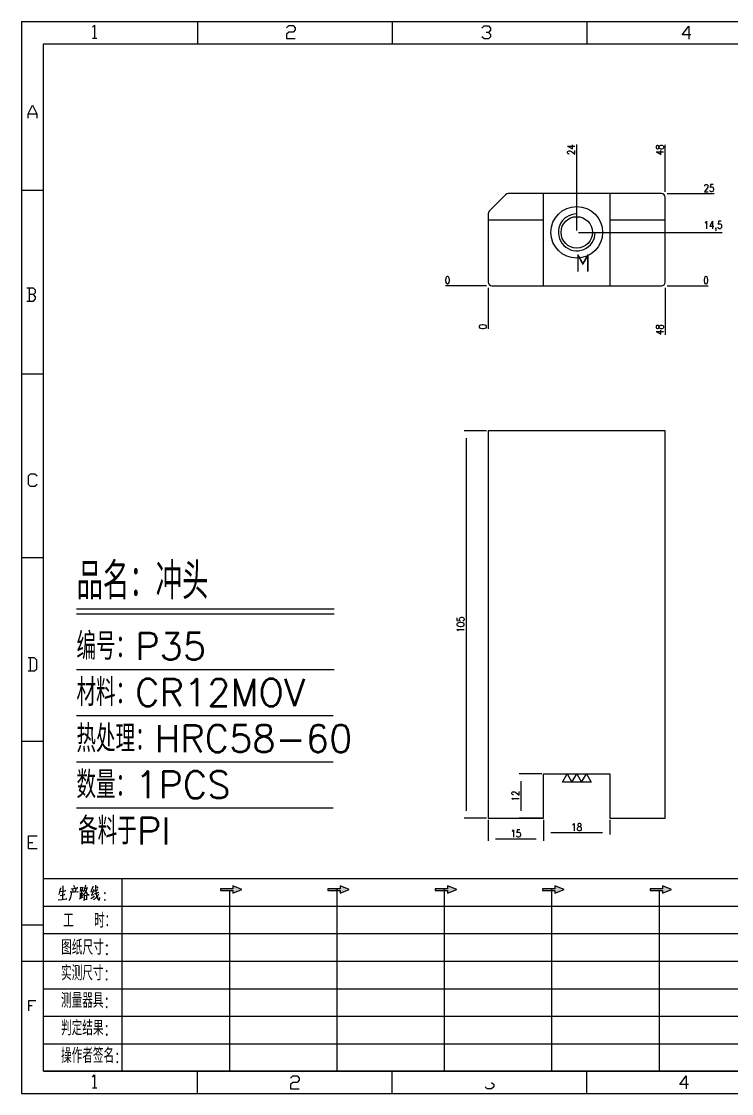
# Model space of a CAD drawing. Header units: millimetres. Extents: x 88508 to 142116, y -5268 to 20283.
# Drawn here: x 99278 to 99470.6, y 9218.8 to 9509.5 of the extents above; entities that cross this region are included whole.
import ezdxf
from ezdxf.enums import TextEntityAlignment as Align

# ---------------------------------------------------------------- set-up
doc = ezdxf.new("R2010")
doc.units = ezdxf.units.MM
doc.linetypes.add('DASHED', pattern=[0])
for name, color, linetype in [('DIM', 4, 'Continuous'), ('PUNCH', 2, 'Continuous'), ('TEXT', 4, 'Continuous')]:
    doc.layers.add(name, color=color, linetype=linetype)
doc.styles.add('chinesef_fs', font='simplex.shx', dxfattribs={"bigfont": 'gbcbig.shx'})
doc.styles.add('gbenor', font='gbenor.shx', dxfattribs={"bigfont": 'gbcbig.shx'})
doc.styles.add('GBENOR_', font='gbenor.shx', dxfattribs={"bigfont": 'gbcbig'})
doc.styles.get("Standard").update_dxf_attribs({"font": 'txt.shx', "width": 0.85, "bigfont": 'ctxt.shx'})
doc.styles.add('TXT', font='txt.shx', dxfattribs={"width": 0.8, "bigfont": 'ctxt.shx'})
doc.dimstyles.new('T-2-WX', dxfattribs={"dimtxt": 2, "dimasz": 2, "dimexe": 0.5, "dimexo": 0.5, "dimgap": 0.5, "dimtad": 1, "dimtxsty": 'Standard', "dimblk": 'OPEN30', "dimcen": 0, "dimazin": 3, "dimtfac": 1, "dimtmove": 0, "dimatfit": 3, "dimldrblk": 'OPEN30', "dimlwd": -1, "dimlwe": -1})

# ---------------------------------------------------------------- blocks, each defined once
blk = doc.blocks.new('U40')
for points in [[(351.8, 337.7), (351.8, 333.2), (367, 339.3), (351.8, 345.3), (351.8, 340.8), (331.2, 340.8), (331.2, 337.7)], [(545.7, 339.3), (530.6, 345.3), (530.6, 340.8), (509.9, 340.8), (509.9, 337.7), (530.6, 337.7), (530.6, 333.2)], [(724.5, 339.3), (709.3, 345.3), (709.3, 340.8), (688.7, 340.8), (688.7, 337.7), (709.3, 337.7), (709.3, 333.2)], [(903.3, 339.3), (888.1, 345.3), (888.1, 340.8), (867.5, 340.8), (867.5, 337.7), (888.1, 337.7), (888.1, 333.2)], [(1082.1, 339.3), (1066.9, 345.3), (1066.9, 340.8), (1046.3, 340.8), (1046.3, 337.7), (1066.9, 337.7), (1066.9, 333.2)]]:
    blk.add_hatch(color=3).paths.add_polyline_path(points)
at = {"color": 254, "lineweight": 18}
for p, q in [((0, 1783.5), (0, 0)), ((0, 1783.5), (2530.2, 1783.5)), ((941.1, 1783.5), (941.1, 1746.5)), ((37, 37), (37, 1746.5)), ((37, 1746.5), (2493.2, 1746.5)), ((0, 1502.7), (37, 1502.7)), ((0, 1197.2), (37, 1197.2)), ((0, 891.7), (37, 891.7)), ((0, 586.3), (37, 586.3)), ((0, 280.8), (37, 280.8)), ((37, 37), (2493.2, 37)), ((941.1, 0), (941.1, 37)), ((0, 0), (2530.2, 0))]:
    blk.add_line(p, q, dxfattribs=at)
at = {"color": 254, "linetype": 'Continuous', "lineweight": 18}
for p, q in [((293.1, 1783.5), (293.1, 1746.5)), ((617.1, 1783.5), (617.1, 1746.5)), ((293.1, 0), (293.1, 37)), ((617.1, 0), (617.1, 37))]:
    blk.add_line(p, q, dxfattribs=at)
for p, q in [((38, 357.6), (1598.2, 357.6)), ((38, 311.8), (1598.2, 311.8)), ((37.1, 266), (1598.2, 266)), ((0.1, 220.2), (1598.2, 220.2)), ((37.1, 174.4), (1598.2, 174.4)), ((37.1, 128.6), (1598.2, 128.6)), ((37.1, 82.8), (1598.2, 82.8))]:
    blk.add_line(p, q)
at = {"color": 254}
for p, q in [((167.8, 37), (167.8, 357.6)), ((525.5, 37), (525.5, 340.8)), ((704.3, 37), (704.3, 340.8)), ((883.1, 37), (883.1, 340.8)), ((346.7, 37), (346.7, 337.9)), ((1061.9, 37), (1061.9, 337.7)), ((1598.2, 37), (38, 37))]:
    blk.add_line(p, q, dxfattribs=at)
at = {"color": 92, "lineweight": 18}
for points in [[(118.3, 1773.7), (121.9, 1777.3), (121.9, 1755.8)], [(441.4, 1773.1), (445, 1776.7), (452.2, 1776.7), (455.8, 1773.1), (455.8, 1769.5), (452.2, 1765.9), (445, 1765.9), (441.4, 1762.3), (441.4, 1755.1), (455.8, 1755.1)], [(766.4, 1772.4), (770, 1776), (777.2, 1776), (780.8, 1772.4), (780.8, 1768.8), (777.2, 1765.2), (773.6, 1765.2)], [(1114.4, 1761.4), (1100, 1761.4), (1110.8, 1775.8), (1110.8, 1754.2)], [(118.3, 1755.8), (125.5, 1755.8)], [(777.2, 1765.2), (780.8, 1761.6), (780.8, 1758), (777.2, 1754.4), (770, 1754.4), (766.4, 1758)], [(11.1, 1622.8), (11.1, 1630), (18.3, 1644.4), (25.5, 1630), (25.5, 1622.8)], [(11.1, 1630), (25.5, 1630)], [(20, 1329), (23.6, 1332.6), (23.6, 1336.2), (20, 1339.8), (9.2, 1339.8)], [(12.8, 1339.8), (12.8, 1318.2)], [(9.2, 1318.2), (20, 1318.2), (23.6, 1321.8), (23.6, 1325.4), (20, 1329), (12.8, 1329)], [(26.1, 1013.2), (22.5, 1009.6), (15.3, 1009.6), (11.7, 1013.2), (11.7, 1027.6), (15.3, 1031.2), (22.5, 1031.2), (26.1, 1027.6)], [(11, 703.2), (21.8, 703.2), (25.4, 706.8), (25.4, 721.2), (21.8, 724.8), (11, 724.8)], [(14.6, 724.8), (14.6, 703.2)], [(26.1, 407), (11.7, 407), (11.7, 428.6), (26.1, 428.6)], [(11.7, 417.8), (18.9, 417.8)], [(12.3, 137.7), (12.3, 155), (23.8, 155)], [(12.3, 146.4), (18.1, 146.4)], [(118.3, 27.4), (121.9, 31), (121.9, 9.4)], [(447.9, 25.7), (451.5, 29.3), (458.7, 29.3), (462.3, 25.7), (462.3, 22.1), (458.7, 18.5), (451.5, 18.5), (447.9, 14.9), (447.9, 7.7), (462.3, 7.7)], [(782.7, 18.5), (786.3, 14.9), (786.3, 11.3), (782.7, 7.7), (775.5, 7.7), (771.9, 11.3)], [(1110.3, 14.9), (1095.9, 14.9), (1106.7, 29.3), (1106.7, 7.7)], [(118.3, 9.4), (125.5, 9.4)]]:
    blk.add_lwpolyline(points, dxfattribs=at)
at = {"color": 92, "lineweight": 0}
for points in [[(65, 342.2), (64.8, 341), (64.1, 337.9), (63.6, 335.7), (62.8, 333.5), (62.1, 331.4)], [(68.4, 345.9), (68.7, 344.4), (68.1, 322.9)], [(82.6, 340.8), (93.7, 342.2), (93.3, 342.4), (92.4, 342)], [(86.1, 336.1), (86, 337.5), (85.3, 339.8)], [(86.7, 346.7), (87.9, 344.6), (88.3, 343)], [(90.3, 341), (90.4, 339.6), (89.1, 335.3)], [(97.8, 344), (98.1, 342.6), (98.1, 340.8), (98.1, 337.9), (98.1, 336.3), (98.2, 337.7), (102.1, 338.3), (101.8, 338.3), (102.1, 343.6), (102.1, 343.2), (102.1, 342.8), (98.2, 342.2)], [(105.5, 341.2), (105.9, 341), (109.6, 341.8), (109.3, 342.6), (108.5, 339.6), (107.6, 337.3), (106.9, 335.9), (105.9, 334.3), (104.3, 332), (103.1, 330.4), (101.9, 329.4)], [(106.6, 346.5), (106.5, 345.2), (105.1, 341.2), (104.2, 338.9), (103.1, 336.3), (102.6, 335.5)], [(104.9, 339.1), (105.3, 338.7), (107, 335.7), (108.6, 333.3), (109.9, 331.2), (110.3, 330.8), (112.6, 330.8), (110.2, 331.2), (109, 332.6)], [(119.3, 344.8), (119.1, 343.8), (116.8, 338.5), (115.4, 335.5), (119.3, 336.3)], [(120.3, 339.4), (118.1, 333.5), (116.4, 330), (116.1, 329.8), (120.5, 331.4)], [(121.7, 336.7), (127.7, 339.6)], [(123.4, 346.5), (123.5, 345.4), (123.5, 340.8), (123.8, 337.3), (124, 335.3), (124.2, 333.1), (124.5, 331), (124.8, 329), (125.2, 327.4), (125.9, 325.7), (126.9, 323.9), (127.9, 322.7), (128.9, 321.7), (129.6, 321.3), (129.9, 326.1), (129.4, 321.5)], [(127.7, 341.6), (127.2, 342.4), (125.7, 344.2)], [(61.4, 322.3), (68.2, 322.9), (75.3, 323.7), (74.9, 323.9), (73.8, 323.5)], [(63.8, 335.9), (73.4, 337.5), (73.1, 337.7), (72.5, 337.3)], [(64.5, 329.6), (64.8, 329.6), (65.1, 329.6), (72.5, 331), (71.9, 331), (70.9, 330.8)], [(82.6, 335.1), (82.6, 331.8), (82.3, 329), (81.9, 326.8), (81.2, 324.9), (80.3, 323.1), (79.6, 321.9), (78.8, 320.9)], [(93.3, 335.5), (94.1, 335.7), (94.3, 335.5), (82.6, 334.3), (82.6, 335.1), (82.2, 336.9)], [(96.5, 323.9), (102.8, 327.2)], [(97.2, 334.3), (97.5, 333.5), (97.7, 324.7)], [(100.2, 337.9), (100.1, 325.9)], [(100.2, 332.6), (102.4, 333.1)], [(104.2, 330), (104.5, 329), (104.5, 321.1), (104.3, 322.1), (104.5, 322.7), (109.2, 323.1), (108.6, 323.1), (109, 329.2), (109, 330), (109.3, 329.4), (108.6, 329.4), (104.6, 328.8)], [(115.3, 324.3), (121.5, 328.2)], [(128.2, 332.4), (128.1, 331.6), (126.9, 329.6), (125.8, 328), (124.5, 326.3), (123, 324.7), (121.4, 323.3), (120.1, 322.3)], [(121.4, 332.2), (128.8, 335.1)]]:
    blk.add_lwpolyline(points, dxfattribs=at)
for points in [[(367, 339.3), (351.8, 345.3), (351.8, 340.8), (331.2, 340.8), (331.2, 337.7), (351.8, 337.7), (351.8, 333.2), (367, 339.3)], [(545.7, 339.3), (530.6, 345.3), (530.6, 340.8), (509.9, 340.8), (509.9, 337.7), (530.6, 337.7), (530.6, 333.2), (545.7, 339.3)], [(724.5, 339.3), (709.3, 345.3), (709.3, 340.8), (688.7, 340.8), (688.7, 337.7), (709.3, 337.7), (709.3, 333.2), (724.5, 339.3)], [(903.3, 339.3), (888.1, 345.3), (888.1, 340.8), (867.5, 340.8), (867.5, 337.7), (888.1, 337.7), (888.1, 333.2), (903.3, 339.3)], [(1082.1, 339.3), (1066.9, 345.3), (1066.9, 340.8), (1046.3, 340.8), (1046.3, 337.7), (1066.9, 337.7), (1066.9, 333.2), (1082.1, 339.3)]]:
    blk.add_lwpolyline(points)
for points in [[(138.7, 332.4), (139.4, 333.5), (138.7, 334.5), (138, 333.5)], [(138.7, 320.9), (139.4, 321.9), (138.7, 322.9), (138, 321.9)]]:
    blk.add_lwpolyline(points, close=True, dxfattribs=at)
at = {"color": 3, "style": 'chinesef_fs'}
for s, p in [('工  时：', (69.5, 275.7)), ('图纸尺寸:', (66.2, 230.9)), ('实测尺寸:', (65.9, 188.4)), ('测量器具:', (65.9, 142.6)), ('判定结果:', (65.9, 96.8)), ('操作者签名:', (65.9, 51))]:
    blk.add_text(s, height=24.57, dxfattribs=at).set_placement(p)
at = {"lineweight": 18, "style": 'GBENOR_'}
blk.add_attdef('文档路径', (2126, 386.9), '', height=17.8, dxfattribs=at)
at = {"lineweight": 20, "style": 'TXT'}
for tag, height, p in [('18-**-**', 16.3, (1866.6, 256.2)), ('客户名称', 16.1, (1741.1, 134, 0)), ('料厚:', 16.1, (1741.3, 93.2, 0))]:
    blk.add_attdef(tag, text='', height=height, dxfattribs=at).set_placement(p, align=Align.MIDDLE)
for tag, p, height in [('88888', (1850.9, 207.5), 14.9), ('材质:', (1691.2, 168, 0), 16.1), ('核准', (1869.4, 127.5, 0), 16.1), ('设计', (1868.8, 88.3, 0), 16.1), ('绘图', (1868.2, 49.1, 0), 16.1)]:
    blk.add_attdef(tag, p, '', height=height, dxfattribs=at)
for tag, p, height, width in [('3', (2234.7, 206.9), 15.8, 0.7), ('4', (2234.7, 167.4), 15.8, 0.7), ('核准日期', (2041.1, 124.2, 0), 16.1, 0.68), ('设计日期', (2041.1, 84.5, 0), 16.1, 0.68), ('1', (2251.9, 85.9), 14.6, 0.7), ('绘图日期', (2040.9, 46.4, 0), 16.1, 0.68), ('2', (2235, 49.2), 14.6, 0.7)]:
    blk.add_attdef(tag, p, '', height=height, dxfattribs=dict(at, width=width))
blk = doc.blocks.new('*D9237')
at = {"layer": 'Defpoints', "color": 0}
for p in [(99404.59, 9437.81), (99452.59, 9437.81), (99462.59, 9437.81)]:
    blk.add_point(p, dxfattribs=at)
at = {"layer": 'DIM', "color": 0}
blk.add_line((99453.09, 9437.81), (99464.23, 9437.81), dxfattribs=at)
at = {"layer": 'DIM', "color": 0, "insert": (99463.66, 9439.31), "char_height": 2, "attachment_point": 5}
blk.add_mtext('0', dxfattribs=at)
blk = doc.blocks.new('_Open30')
blk = doc.blocks.new('*D9238')
at = {"layer": 'Defpoints', "color": 0}
for p in [(99428.59, 9452.31), (99462.59, 9452.31), (99404.59, 9437.81)]:
    blk.add_point(p, dxfattribs=at)
at = {"layer": 'DIM', "color": 0}
for p, q in [((99429.09, 9452.31), (99454.59, 9452.31)), ((99454.59, 9452.31), (99458.59, 9452.31)), ((99458.59, 9452.31), (99468.03, 9452.31))]:
    blk.add_line(p, q, dxfattribs=at)
at = {"layer": 'DIM', "color": 0, "insert": (99465.56, 9454), "char_height": 2, "attachment_point": 5}
blk.add_mtext('14,5', dxfattribs=at)
blk = doc.blocks.new('*D9239')
at = {"layer": 'Defpoints', "color": 0}
for p in [(99452.59, 9462.81), (99462.59, 9462.81), (99404.59, 9437.81)]:
    blk.add_point(p, dxfattribs=at)
at = {"layer": 'DIM', "color": 0}
for p, q in [((99453.09, 9462.81), (99456.59, 9462.81)), ((99456.59, 9462.81), (99458.59, 9462.81)), ((99458.59, 9462.81), (99465.85, 9462.81))]:
    blk.add_line(p, q, dxfattribs=at)
at = {"layer": 'DIM', "color": 0, "insert": (99464.47, 9464.31), "char_height": 2, "attachment_point": 5}
blk.add_mtext('25', dxfattribs=at)
blk = doc.blocks.new('*D9240')
at = {"layer": 'Defpoints', "color": 0}
for p in [(99394.59, 9437.81), (99404.59, 9437.81), (99404.59, 9437.81)]:
    blk.add_point(p, dxfattribs=at)
at = {"layer": 'DIM', "color": 0}
blk.add_line((99404.09, 9437.81), (99392.96, 9437.81), dxfattribs=at)
at = {"layer": 'DIM', "color": 0, "insert": (99393.53, 9439.31), "char_height": 2, "attachment_point": 5}
blk.add_mtext('0', dxfattribs=at)
blk = doc.blocks.new('*D9241')
at = {"layer": 'Defpoints', "color": 0}
for p in [(99404.59, 9437.81), (99452.59, 9437.81), (99452.59, 9427.81)]:
    blk.add_point(p, dxfattribs=at)
at = {"layer": 'DIM', "color": 0}
for p, q in [((99452.59, 9437.31), (99452.59, 9433.81)), ((99452.59, 9433.81), (99452.59, 9431.81)), ((99452.59, 9431.81), (99452.59, 9424.56))]:
    blk.add_line(p, q, dxfattribs=at)
at = {"layer": 'DIM', "color": 0, "insert": (99451.09, 9425.93), "char_height": 2, "attachment_point": 5, "rotation": 90}
blk.add_mtext('48', dxfattribs=at)
blk = doc.blocks.new('*D9242')
at = {"layer": 'Defpoints', "color": 0}
for p in [(99404.59, 9437.81), (99404.59, 9437.81), (99404.59, 9427.81)]:
    blk.add_point(p, dxfattribs=at)
at = {"layer": 'DIM', "color": 0}
blk.add_line((99404.59, 9437.31), (99404.59, 9426.17), dxfattribs=at)
at = {"layer": 'DIM', "color": 0, "insert": (99403.09, 9426.74), "char_height": 2, "attachment_point": 5, "rotation": 90}
blk.add_mtext('0', dxfattribs=at)
blk = doc.blocks.new('*D9243')
at = {"layer": 'Defpoints', "color": 0}
for p in [(99452.59, 9472.81), (99452.59, 9462.81), (99404.59, 9437.81)]:
    blk.add_point(p, dxfattribs=at)
at = {"layer": 'DIM', "color": 0}
for p, q in [((99452.59, 9468.81), (99452.59, 9476.06)), ((99452.59, 9466.81), (99452.59, 9468.81)), ((99452.59, 9463.31), (99452.59, 9466.81))]:
    blk.add_line(p, q, dxfattribs=at)
at = {"layer": 'DIM', "color": 0, "insert": (99451.09, 9474.68), "char_height": 2, "attachment_point": 5, "rotation": 90}
blk.add_mtext('48', dxfattribs=at)
blk = doc.blocks.new('*D9244')
at = {"layer": 'Defpoints', "color": 0}
for p in [(99428.59, 9472.81), (99428.59, 9452.31), (99404.59, 9437.81)]:
    blk.add_point(p, dxfattribs=at)
at = {"layer": 'DIM', "color": 0}
for p, q in [((99428.59, 9468.81), (99428.59, 9476.14)), ((99428.59, 9464.81), (99428.59, 9468.81)), ((99428.59, 9452.81), (99428.59, 9464.81))]:
    blk.add_line(p, q, dxfattribs=at)
at = {"layer": 'DIM', "color": 0, "insert": (99427.09, 9474.72), "char_height": 2, "attachment_point": 5, "rotation": 90}
blk.add_mtext('24', dxfattribs=at)
blk = doc.blocks.new('*D9555')
at = {"layer": 'Defpoints', "color": 0}
for p in [(99404.59, 9398.51), (99398.59, 9293.51), (99404.59, 9293.51)]:
    blk.add_point(p, dxfattribs=at)
at = {"layer": 'DIM', "color": 0}
for p, q in [((99404.09, 9398.51), (99398.09, 9398.51)), ((99398.59, 9396.51), (99398.59, 9295.51)), ((99404.09, 9293.51), (99398.09, 9293.51))]:
    blk.add_line(p, q, dxfattribs=at)
at = {"layer": 'DIM', "color": 0, "insert": (99397.09, 9346.01), "char_height": 2, "attachment_point": 5, "rotation": 90}
blk.add_mtext('105', dxfattribs=at)
blk = doc.blocks.new('*D9556')
at = {"layer": 'Defpoints', "color": 0}
for p in [(99404.59, 9293.51), (99419.59, 9293.51), (99404.59, 9287.84)]:
    blk.add_point(p, dxfattribs=at)
at = {"layer": 'DIM', "color": 0}
for p, q in [((99404.59, 9293.01), (99404.59, 9287.34)), ((99419.59, 9293.01), (99419.59, 9287.34)), ((99417.59, 9287.84), (99406.59, 9287.84))]:
    blk.add_line(p, q, dxfattribs=at)
at = {"layer": 'DIM', "color": 0, "insert": (99412.09, 9289.34), "char_height": 2, "attachment_point": 5}
blk.add_mtext('15', dxfattribs=at)
blk = doc.blocks.new('*D9557')
at = {"layer": 'Defpoints', "color": 0}
for p in [(99413.5, 9305.51), (99419.59, 9305.51), (99419.59, 9293.51)]:
    blk.add_point(p, dxfattribs=at)
at = {"layer": 'DIM', "color": 0}
for p, q in [((99419.09, 9305.51), (99413, 9305.51)), ((99413.5, 9295.51), (99413.5, 9303.51)), ((99419.09, 9293.51), (99413, 9293.51))]:
    blk.add_line(p, q, dxfattribs=at)
at = {"layer": 'DIM', "color": 0, "insert": (99412, 9299.51), "char_height": 2, "attachment_point": 5, "rotation": 90}
blk.add_mtext('12', dxfattribs=at)
blk = doc.blocks.new('*D9558')
at = {"layer": 'Defpoints', "color": 0}
for p in [(99419.59, 9293.51), (99437.59, 9293.51), (99437.59, 9289.58)]:
    blk.add_point(p, dxfattribs=at)
at = {"layer": 'DIM', "color": 0}
for p, q in [((99419.59, 9293.01), (99419.59, 9289.08)), ((99437.59, 9293.01), (99437.59, 9289.08)), ((99421.59, 9289.58), (99435.59, 9289.58))]:
    blk.add_line(p, q, dxfattribs=at)
at = {"layer": 'DIM', "color": 0, "insert": (99428.59, 9291.08), "char_height": 2, "attachment_point": 5}
blk.add_mtext('18', dxfattribs=at)

msp = doc.modelspace()

# ---------------------------------------------------------------- linework, layer by layer
at = {"layer": 'DIM', "color": 4, "linetype": 'Continuous', "lineweight": 13}
for p, q in [((99292.893, 9350.218), (99362.791, 9350.218)), ((99292.893, 9348.929), (99362.791, 9348.929)), ((99292.893, 9333.839), (99362.791, 9333.839)), ((99292.893, 9321.325), (99362.488, 9321.325)), ((99292.893, 9308.811), (99362.488, 9308.811)), ((99292.893, 9296.296), (99362.488, 9296.296))]:
    msp.add_line(p, q, dxfattribs=at)
at = {"layer": 'PUNCH', "linetype": 'DASHED', "lineweight": 18, "ltscale": 0.5}
for p, q in [((99419.594, 9437.808), (99419.594, 9462.808)), ((99437.594, 9462.808), (99437.594, 9437.808)), ((99404.594, 9455.707), (99419.594, 9455.707)), ((99437.594, 9455.707), (99452.594, 9455.707))]:
    msp.add_line(p, q, dxfattribs=at)
at = {"layer": 'PUNCH', "lineweight": 18}
msp.add_lwpolyline([(99404.594, 9457.394), (99404.594, 9438.808, 0.4142136), (99405.594, 9437.808), (99451.594, 9437.808, 0.4142136), (99452.594, 9438.808), (99452.594, 9461.808, 0.4142136), (99451.594, 9462.808), (99410.009, 9462.808, 0.1989124), (99409.302, 9462.515), (99404.887, 9458.101, 0.1989124)], format="xyb", close=True, dxfattribs=at)
msp.add_lwpolyline([(99428.594, 9457.308, 2.4142136), (99433.594, 9452.308)], format="xyb", dxfattribs=at)
msp.add_lwpolyline([(99437.594, 9293.511), (99452.594, 9293.511), (99452.594, 9398.511), (99404.594, 9398.511), (99404.594, 9293.511), (99419.594, 9293.511), (99419.594, 9305.511), (99437.594, 9305.511)], close=True, dxfattribs=at)
at = {"layer": 'PUNCH', "linetype": 'DASHED', "lineweight": 18, "ltscale": 5}
msp.add_circle((99428.594, 9452.308), 7, dxfattribs=at)
at = {"layer": 'PUNCH', "lineweight": 18}
msp.add_circle((99428.594, 9452.308), 4.25, dxfattribs=at)
at = {"layer": 'TEXT'}
msp.add_lwpolyline([(99424.697, 9303.261), (99425.996, 9305.511), (99427.295, 9303.261), (99428.594, 9305.511), (99429.893, 9303.261), (99431.193, 9305.511), (99432.492, 9303.261), (99424.697, 9303.261)], close=True, dxfattribs=at)

# ---------------------------------------------------------------- block references
at = {"ltscale": 3, "xscale": 0.1629649012684286, "yscale": 0.1629649012664996, "zscale": 0.1629649012667955}
msp.add_blockref('U40', (99277.958, 9218.839), dxfattribs=at)

# ---------------------------------------------------------------- texts
at = {"layer": 'DIM', "color": 3, "linetype": 'Continuous', "lineweight": 13, "style": 'chinesef_fs'}
for s, height, p in [('品名：冲头', 9.9377, (99292.893, 9352.794)), ('编号：P35', 7.3613, (99292.893, 9336.415)), ('材料：CR12MOV', 7.3613, (99292.893, 9323.901)), ('热处理：HRC58-60', 7.36126, (99292.893, 9311.387)), ('数量：1PCS', 7.3613, (99292.893, 9298.873)), ('备料于PI', 7.3613, (99293.341, 9286.359))]:
    msp.add_text(s, height=height, dxfattribs=at).set_placement(p)
at = {"layer": 'TEXT', "color": 4, "style": 'gbenor'}
msp.add_text('M', height=4.8, dxfattribs=at).set_placement((99430.267, 9443.982), align=Align.MIDDLE_CENTER)

# ---------------------------------------------------------------- dimensions: what is measured, and where the dimension line sits
at = {"layer": 'DIM'}
for feature_location, offset, dtype, origin, picture, middle in [((99428.594, 9452.308), (0, 20.5), 1, (99404.594, 9437.808), '*D9244', (99427.094, 9474.724)), ((99452.594, 9462.808), (0, 10), 1, (99404.594, 9437.808), '*D9243', (99451.094, 9474.684)), ((99452.594, 9462.808), (10, 0), 0, (99404.594, 9437.808), '*D9239', (99464.471, 9464.308)), ((99428.594, 9452.308), (34, 0), 0, (99404.594, 9437.808), '*D9238', (99465.564, 9453.998)), ((99404.594458881, 9437.807725798), (-10, 0), 0, (99404.594458881, 9437.807725798), '*D9240', (99393.527792214, 9439.307725798)), ((99452.594458901, 9437.807725798), (10, 0), 0, (99404.594458881, 9437.807725798), '*D9237', (99463.661125568, 9439.307725798)), ((99404.594458881, 9437.807725798), (0, -10), 1, (99404.594458881, 9437.807725798), '*D9242', (99403.094458881, 9426.741059132)), ((99452.594, 9437.808), (0, -10), 1, (99404.594, 9437.808), '*D9241', (99451.094, 9425.932))]:
    dim = msp.add_ordinate_dim(feature_location=feature_location, offset=offset, dtype=dtype, origin=origin, dimstyle='T-2-WX', dxfattribs=at)
    dim.commit()
    dim.dimension.update_dxf_attribs({"geometry": picture, "text_midpoint": middle})
for base, p1, p2, picture, middle in [((99398.594, 9293.511), (99404.594, 9398.511), (99404.594, 9293.511), '*D9555', (99397.094, 9346.011)), ((99413.497, 9305.511), (99419.594, 9293.511), (99419.594, 9305.511), '*D9557', (99411.997, 9299.511))]:
    dim = msp.add_linear_dim(base=base, p1=p1, p2=p2, angle=90, dimstyle='T-2-WX', dxfattribs=at)
    dim.commit()
    dim.dimension.update_dxf_attribs({"geometry": picture, "text_midpoint": middle})
for base, p2, picture, middle in [((99404.594, 9287.841), (99404.594, 9293.511), '*D9556', (99412.094, 9289.341)), ((99437.594, 9289.584), (99437.594, 9293.511), '*D9558', (99428.594, 9291.084))]:
    dim = msp.add_linear_dim(base=base, p1=(99419.594, 9293.511), p2=p2, dimstyle='T-2-WX', dxfattribs=at)
    dim.commit()
    dim.dimension.update_dxf_attribs({"geometry": picture, "text_midpoint": middle})

doc.saveas('drawing.dxf')
